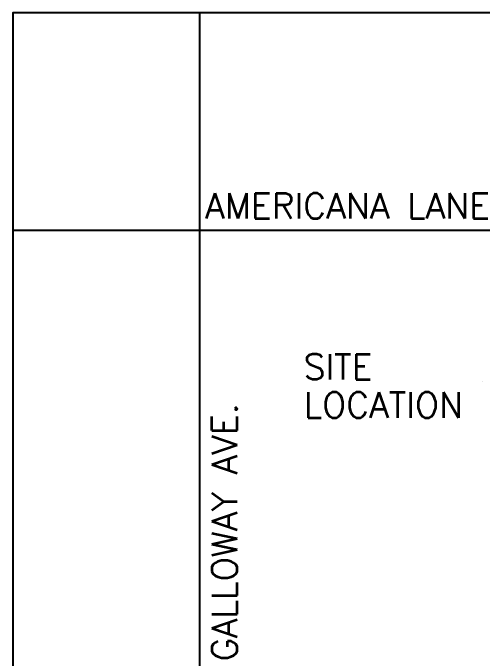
# Model space of a CAD drawing. Header units: inches. Extents: x 0 to 5400, y 0 to 3454.
# Drawn here: x 3069.8 to 3346.2, y 708.3 to 1088.2 of the extents above; entities that cross this region are included whole.
import ezdxf
from ezdxf.enums import TextEntityAlignment as Align

# ---------------------------------------------------------------- set-up
doc = ezdxf.new("R2010")
doc.units = ezdxf.units.IN
doc.header["$MEASUREMENT"] = 0
doc.layers.add('SHEET', color=4, linetype='Continuous')
doc.styles.add('ROMANS', font='romans')

msp = doc.modelspace()

# ---------------------------------------------------------------- linework, layer by layer
at = {"layer": 'SHEET', "color": 5, "linetype": 'Continuous', "flags": 128}
msp.add_lwpolyline([(3069.76, 430.76), (3702.95, 430.76), (3702.95, 1088.2), (3069.76, 1088.2), (3069.76, 430.76)], close=True, dxfattribs=at)
at = {"layer": 'SHEET', "color": 3, "linetype": 'Continuous', "flags": 128}
for points in [[(3179.63, 1088.2), (3179.63, 430.76)], [(3069.76, 960.36), (3395.12, 960.36)]]:
    msp.add_lwpolyline(points, dxfattribs=at)
at = {"layer": 'SHEET', "color": 4, "linetype": 'Continuous', "flags": 128}
msp.add_lwpolyline([(3346.1, 870.95), (3346.14, 870.95)], dxfattribs=at)

# ---------------------------------------------------------------- texts
at = {"layer": 'SHEET', "color": 2, "linetype": 'Continuous', "style": 'ROMANS'}
msp.add_text('AMERICANA LANE', height=15, dxfattribs=at).set_placement((3182.97, 982.09), align=Align.TOP_LEFT)
at = {"layer": 'SHEET', "color": 4, "linetype": 'Continuous', "style": 'ROMANS'}
for s, p in [('SITE', (3241.05, 887.36)), ('LOCATION', (3241.05, 864.86))]:
    msp.add_text(s, height=15, dxfattribs=at).set_placement(p, align=Align.TOP_LEFT)
at = {"layer": 'SHEET', "color": 2, "linetype": 'Continuous', "style": 'ROMANS'}
msp.add_text('GALLOWAY AVE.', height=15, rotation=90, dxfattribs=at).set_placement((3186.9, 706.64), align=Align.TOP_LEFT)

doc.saveas('drawing.dxf')
